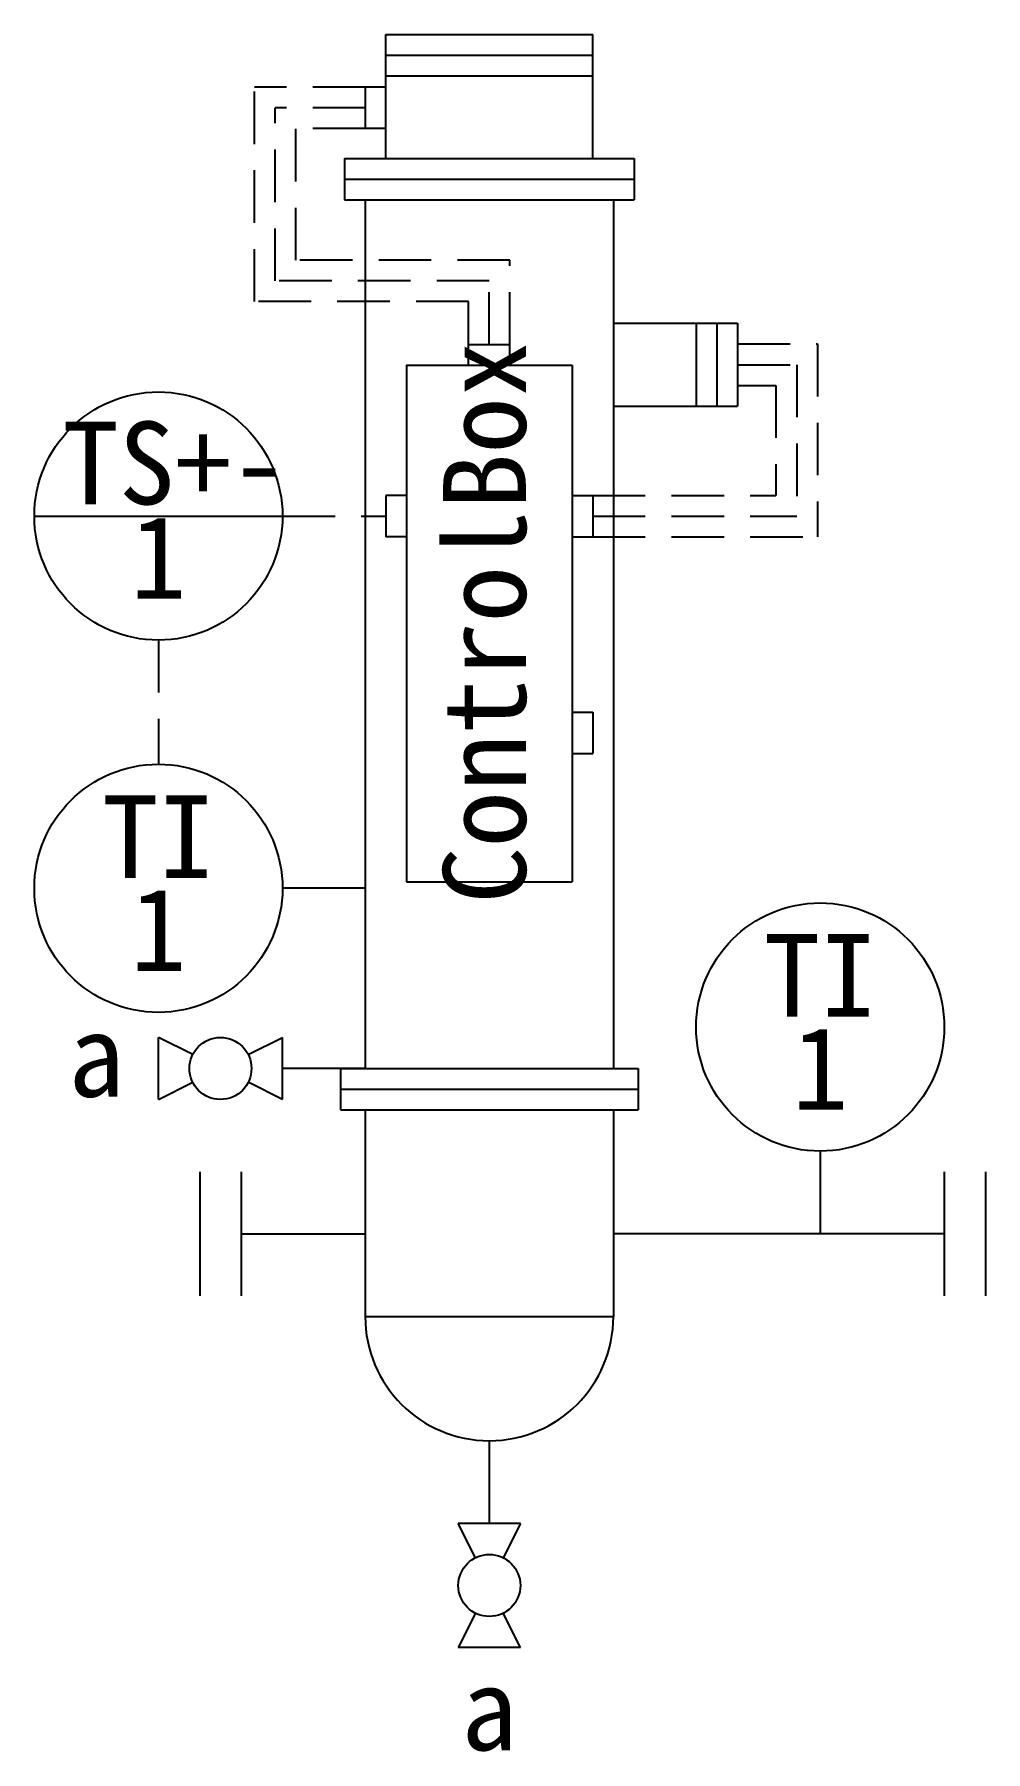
# Model space of a CAD drawing. Extents: x -4 to 19, y -12.5 to 29.
import ezdxf

# ---------------------------------------------------------------- set-up
doc = ezdxf.new("R2010")
doc.units = 0
doc.header["$MEASUREMENT"] = 0
doc.linetypes.add('DASHED2', pattern=[9.525, 6.35, -3.175])
for name, color, linetype in [('1', 7, 'CONTINUOUS'), ('DASHED', 3, 'DASHED2'), ('TEXT', 6, 'CONTINUOUS')]:
    doc.layers.add(name, color=color, linetype=linetype)
doc.styles.get("Standard").update_dxf_attribs({"font": 'simsun.ttf'})

# ---------------------------------------------------------------- blocks, each defined once
blk = doc.blocks.new('仪表阀门')
at = {"layer": '1'}
for p, q in [((0, 0.75), (0.829, 0.335)), ((0, 0.75), (0, -0.75)), ((3, 0.75), (2.171, 0.335)), ((3, 0.75), (3, -0.75)), ((0.829, -0.335), (0, -0.75)), ((2.171, -0.335), (3, -0.75))]:
    blk.add_line(p, q, dxfattribs=at)
blk.add_circle((1.5, 0), 0.75, dxfattribs=at)

msp = doc.modelspace()

# ---------------------------------------------------------------- linework, layer by layer
at = {"layer": '1'}
for p, q in [((4.5, 26), (4.5, 29)), ((4.5, 29), (9.5, 29)), ((9.5, 26), (9.5, 29)), ((4.5, 28.5), (9.5, 28.5)), ((4.5, 28), (9.5, 28)), ((4, 27.721), (4, 26.721)), ((4.5, 27.721), (4, 27.721)), ((4.5, 26.721), (4, 26.721)), ((3.5, 26), (10.5, 26)), ((3.5, 26), (3.5, 25)), ((10.5, 26), (10.5, 25)), ((3.5, 25.5), (10.5, 25.5)), ((3.5, 25), (10.5, 25)), ((4, 25), (4, 4)), ((10, 25), (10, 4)), ((10, 22.014), (13, 22.014)), ((12, 22.014), (12, 20.014)), ((12.5, 22.014), (12.5, 20.014)), ((13, 22.014), (13, 20.014)), ((6.5, 21.5), (7.5, 21.5)), ((6.5, 21), (6.5, 21.5)), ((7.5, 21), (7.5, 21.5)), ((5, 21), (5, 8.514)), ((5, 21), (9, 21)), ((9, 21), (9, 8.514)), ((10, 20.014), (13, 20.014)), ((5, 17.855), (4.5, 17.855)), ((4.5, 17.855), (4.5, 16.855)), ((9, 17.855), (9.5, 17.855)), ((9.5, 17.855), (9.5, 16.855)), ((-4, 17.355), (2, 17.355)), ((5, 16.855), (4.5, 16.855)), ((9, 16.855), (9.5, 16.855)), ((9, 12.613), (9.5, 12.613)), ((9.5, 12.613), (9.5, 11.613)), ((9, 11.613), (9.5, 11.613)), ((4, 8.355), (2, 8.355)), ((5, 8.514), (9, 8.514)), ((4, 4), (2, 4)), ((3.4, 4), (10.6, 4)), ((3.4, 4), (3.4, 3)), ((10.6, 4), (10.6, 3)), ((3.4, 3.5), (10.6, 3.5)), ((3.4, 3), (10.6, 3)), ((4, 3), (4, -2)), ((10, 3), (10, -2)), ((15, 2), (15, 0)), ((0, 1.5), (0, -1.5)), ((1, 1.5), (1, -1.5)), ((18, 1.5), (18, -1.5)), ((19, 1.5), (19, -1.5)), ((1, 0), (4, 0)), ((18, 0), (10, 0)), ((4, -2), (10, -2)), ((7, -5), (7, -7))]:
    msp.add_line(p, q, dxfattribs=at)
for centre in [(-1, 17.355), (-1, 8.355), (15, 5)]:
    msp.add_circle(centre, 3, dxfattribs=at)
msp.add_arc((7, -2), 3, 180, 0, dxfattribs=at)
at = {"layer": 'DASHED', "ltscale": 0.2}
for p, q in [((4, 27.721), (1.323, 27.721)), ((1.323, 22.539), (1.323, 27.721)), ((4, 27.221), (1.823, 27.221)), ((1.823, 23.039), (1.823, 27.221)), ((4, 26.721), (2.323, 26.721)), ((2.323, 23.539), (2.323, 26.721)), ((7.5, 23.539), (2.323, 23.539)), ((7.5, 21.5), (7.5, 23.539)), ((7, 23.039), (1.823, 23.039)), ((7, 21.5), (7, 23.039)), ((6.5, 22.539), (1.323, 22.539)), ((6.5, 21.5), (6.5, 22.539)), ((13, 21.514), (14.931, 21.514)), ((14.931, 21.514), (14.931, 16.855)), ((13, 21.014), (14.431, 21.014)), ((14.431, 21.014), (14.431, 17.355)), ((13, 20.514), (13.931, 20.514)), ((13.931, 20.514), (13.931, 17.855)), ((9.5, 17.855), (13.931, 17.855)), ((2, 17.355), (4.5, 17.355)), ((9.5, 17.355), (14.431, 17.355)), ((9.5, 16.855), (14.931, 16.855)), ((-1, 14.355), (-1, 11.355))]:
    msp.add_line(p, q, dxfattribs=at)

# ---------------------------------------------------------------- block references
at = {"layer": '1'}
for p, rotation in [((2, 4), 180), ((7, -7), 270)]:
    msp.add_blockref('仪表阀门', p, dxfattribs=dict(at, rotation=rotation))

# ---------------------------------------------------------------- texts
at = {"layer": 'TEXT', "insert": (6.901, 14.785), "char_height": 2, "width": 4, "attachment_point": 5, "rotation": 90}
msp.add_mtext('ControlBox', dxfattribs=at)
at = {"layer": 'TEXT', "char_height": 2}
for s, insert, width, attachment_point in [('TS+-', (-0.6, 17.605), 6, 8), ('1', (-1, 17.355), 6, 2), ('TI', (-1, 8.605), 6, 8), ('1', (-1, 8.355), 6, 2), ('TI', (15, 5.25), 6, 8), ('a', (-2.5, 4.3), 2, 5), ('1', (15, 5), 6, 2), ('a', (7, -11.5), 2, 5)]:
    msp.add_mtext(s, dxfattribs=dict(at, insert=insert, width=width, attachment_point=attachment_point))

doc.saveas('drawing.dxf')
